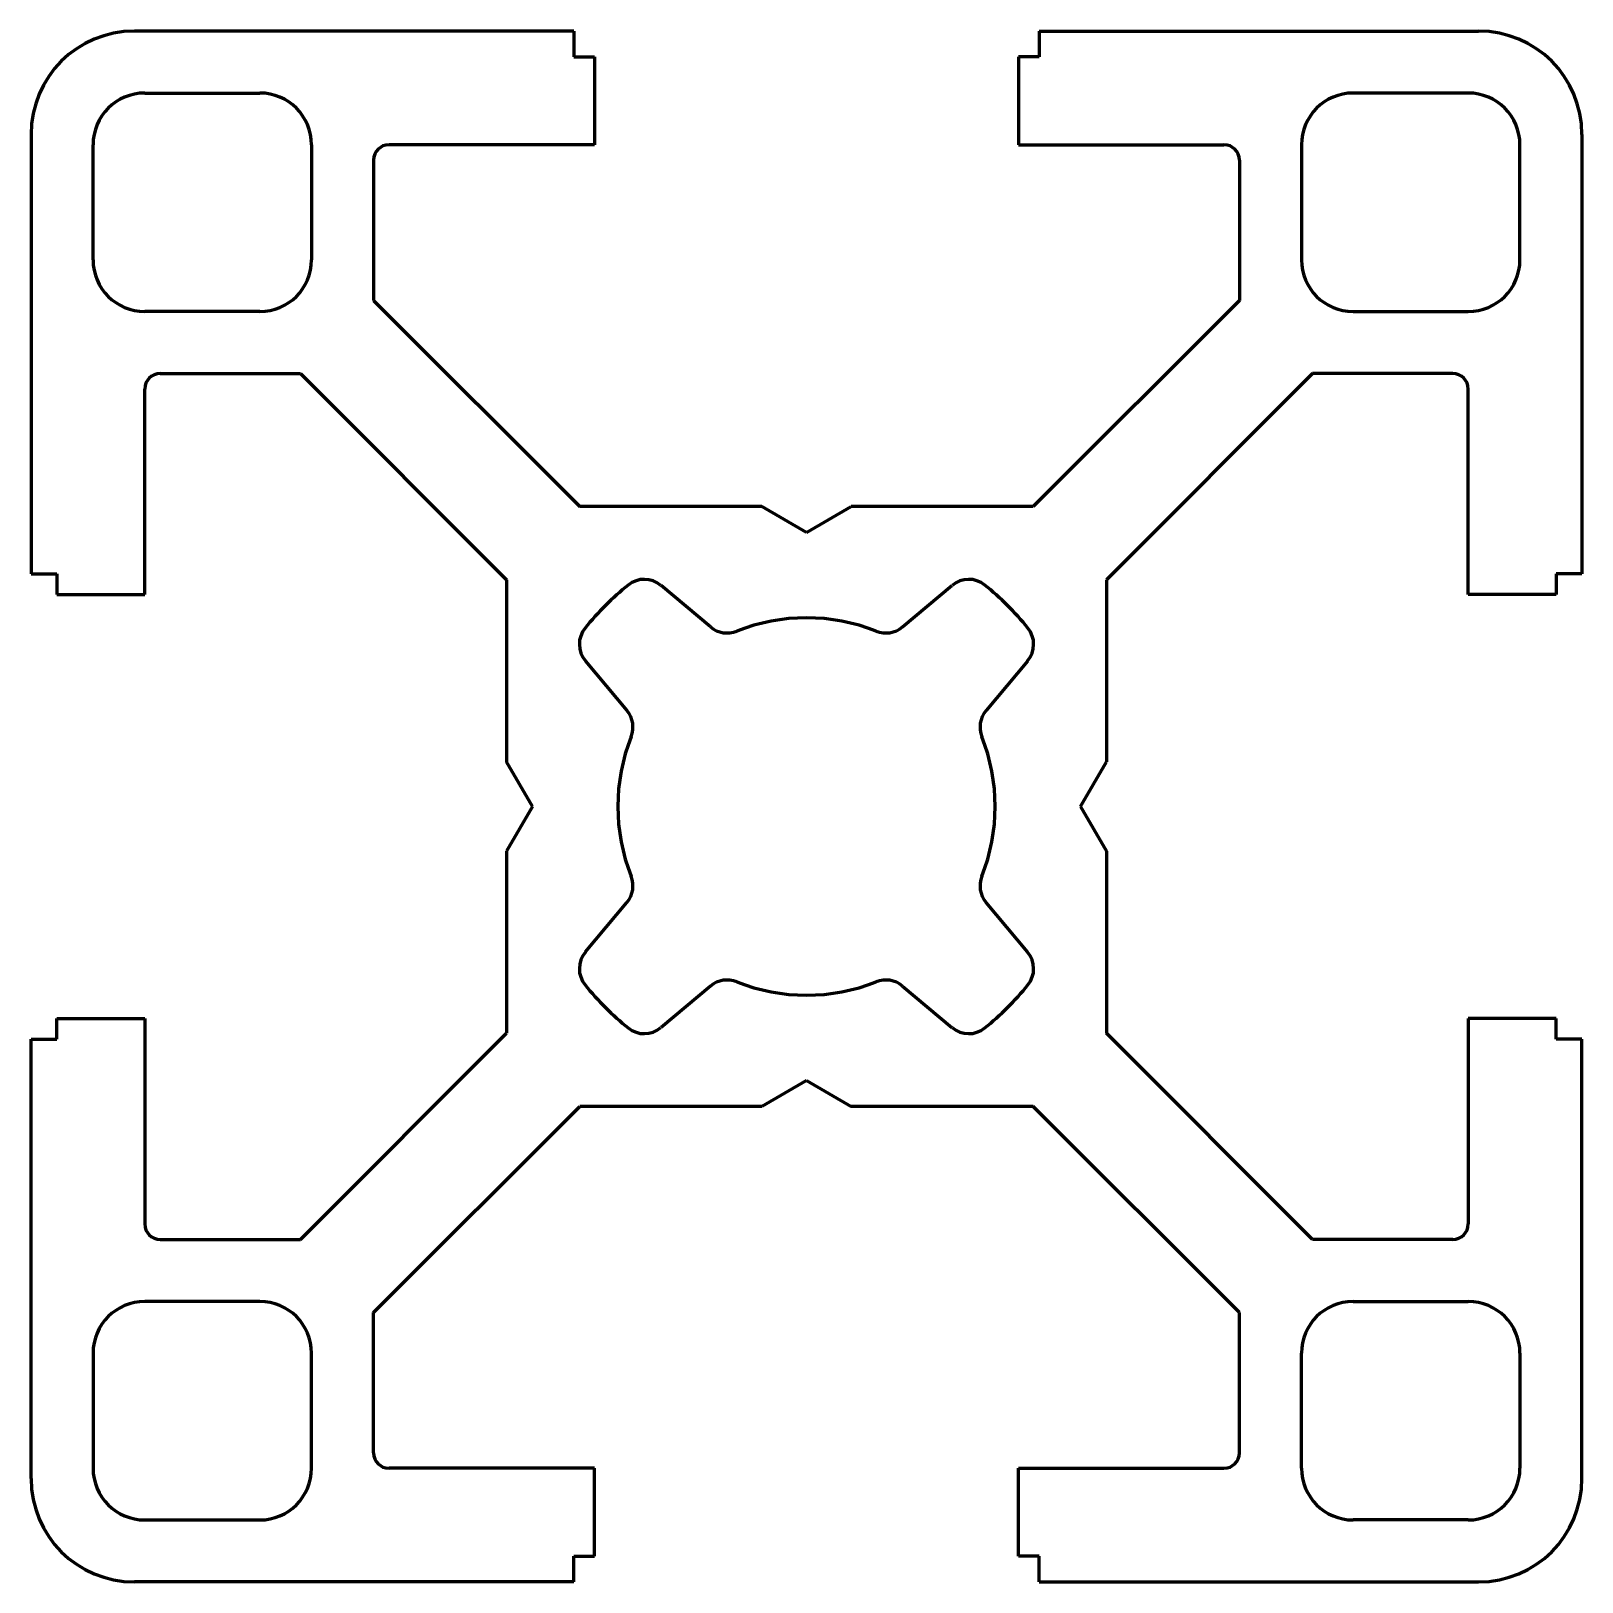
# Model space of a CAD drawing. Header units: millimetres. Extents: x -15 to 15, y -15 to 15.
import ezdxf

# ---------------------------------------------------------------- set-up
doc = ezdxf.new("R2010")
doc.units = ezdxf.units.MM
doc.linetypes.add('K5LT32768', pattern=[0])
doc.linetypes.add('K5LT_BASIC', pattern=[0])
doc.layers.add('0 (1) (1)', color=7, linetype='Continuous')

msp = doc.modelspace()

# ---------------------------------------------------------------- linework, layer by layer
at = {"layer": '0 (1) (1)', "color": 5, "linetype": 'K5LT32768', "lineweight": 60, "true_color": 0x0000ff}
for p, q in [((-4.5, 15), (-13, 15)), ((-4.5, 15), (-4.5, 14.5)), ((4.5, 15), (13, 15)), ((4.5, 15), (4.5, 14.5)), ((-4.5, 14.5), (-4.1, 14.5)), ((-4.1, 14.5), (-4.1, 12.8)), ((4.1, 14.5), (4.1, 12.8)), ((4.5, 14.5), (4.1, 14.5)), ((-15, 13), (-15, 4.5)), ((15, 13), (15, 4.5)), ((-4.1, 12.8), (-8.075, 12.8)), ((4.1, 12.8), (8.075, 12.8)), ((-8.375, 12.5), (-8.375, 9.789)), ((8.375, 12.5), (8.375, 9.789)), ((-8.375, 9.789), (-4.386, 5.8)), ((8.375, 9.789), (4.386, 5.8)), ((-12.5, 8.375), (-9.789, 8.375)), ((-9.789, 8.375), (-5.8, 4.386)), ((9.789, 8.375), (5.8, 4.386)), ((12.5, 8.375), (9.789, 8.375)), ((-12.8, 4.1), (-12.8, 8.075)), ((12.8, 4.1), (12.8, 8.075)), ((-0.866, 5.8), (-4.386, 5.8)), ((0, 5.3), (-0.866, 5.8)), ((0, 5.3), (0.866, 5.8)), ((4.386, 5.8), (0.866, 5.8)), ((-15, 4.5), (-14.5, 4.5)), ((-14.5, 4.5), (-14.5, 4.1)), ((14.5, 4.5), (14.5, 4.1)), ((15, 4.5), (14.5, 4.5)), ((-5.8, 4.386), (-5.8, 0.866)), ((-1.856, 3.473), (-2.814, 4.277)), ((1.856, 3.473), (2.814, 4.277)), ((5.8, 4.386), (5.8, 0.866)), ((-14.5, 4.1), (-12.8, 4.1)), ((14.5, 4.1), (12.8, 4.1)), ((-4.277, 2.814), (-3.473, 1.856)), ((4.277, 2.814), (3.473, 1.856)), ((-5.3, 0), (-5.8, 0.866)), ((5.3, 0), (5.8, 0.866)), ((-5.3, 0), (-5.8, -0.866)), ((5.3, 0), (5.8, -0.866)), ((-5.8, -0.866), (-5.8, -4.386)), ((5.8, -0.866), (5.8, -4.386)), ((-4.277, -2.814), (-3.473, -1.856)), ((4.277, -2.814), (3.473, -1.856)), ((-1.856, -3.473), (-2.814, -4.277)), ((1.856, -3.473), (2.814, -4.277)), ((-14.5, -4.1), (-12.8, -4.1)), ((-14.5, -4.5), (-14.5, -4.1)), ((-12.8, -4.1), (-12.8, -8.075)), ((12.8, -4.1), (12.8, -8.075)), ((14.5, -4.1), (12.8, -4.1)), ((14.5, -4.5), (14.5, -4.1)), ((-15, -4.5), (-14.5, -4.5)), ((-15, -13), (-15, -4.5)), ((-9.789, -8.375), (-5.8, -4.386)), ((9.789, -8.375), (5.8, -4.386)), ((15, -4.5), (14.5, -4.5)), ((15, -13), (15, -4.5)), ((0, -5.3), (-0.866, -5.8)), ((0, -5.3), (0.866, -5.8)), ((-8.375, -9.789), (-4.386, -5.8)), ((-0.866, -5.8), (-4.386, -5.8)), ((4.386, -5.8), (0.866, -5.8)), ((8.375, -9.789), (4.386, -5.8)), ((-12.5, -8.375), (-9.789, -8.375)), ((12.5, -8.375), (9.789, -8.375)), ((-8.375, -12.5), (-8.375, -9.789)), ((8.375, -12.5), (8.375, -9.789)), ((-4.1, -12.8), (-8.075, -12.8)), ((-4.1, -14.5), (-4.1, -12.8)), ((4.1, -12.8), (8.075, -12.8)), ((4.1, -14.5), (4.1, -12.8)), ((-4.5, -14.5), (-4.1, -14.5)), ((-4.5, -15), (-4.5, -14.5)), ((4.5, -14.5), (4.1, -14.5)), ((4.5, -15), (4.5, -14.5)), ((-4.5, -15), (-13, -15)), ((4.5, -15), (13, -15))]:
    msp.add_line(p, q, dxfattribs=at)
at = {"layer": '0 (1) (1)', "color": 5, "linetype": 'K5LT_BASIC', "lineweight": 60, "true_color": 0x0000ff}
for p, q in [((-12.8, 13.8), (-10.575, 13.8)), ((12.8, 13.8), (10.575, 13.8)), ((-13.8, 10.575), (-13.8, 12.8)), ((-9.575, 12.8), (-9.575, 10.575)), ((9.575, 12.8), (9.575, 10.575)), ((13.8, 10.575), (13.8, 12.8)), ((-10.575, 9.575), (-12.8, 9.575)), ((10.575, 9.575), (12.8, 9.575)), ((-10.575, -9.575), (-12.8, -9.575)), ((10.575, -9.575), (12.8, -9.575)), ((-13.8, -10.575), (-13.8, -12.8)), ((-9.575, -12.8), (-9.575, -10.575)), ((9.575, -12.8), (9.575, -10.575)), ((13.8, -10.575), (13.8, -12.8)), ((-12.8, -13.8), (-10.575, -13.8)), ((12.8, -13.8), (10.575, -13.8))]:
    msp.add_line(p, q, dxfattribs=at)
at = {"layer": '0 (1) (1)', "color": 5, "linetype": 'K5LT32768', "lineweight": 60, "true_color": 0x0000ff}
for centre, radius, start, end in [((-13, 13), 2, 90, 180), ((13, 13), 2, 0, 90), ((-8.075, 12.5), 0.3, 90, 180), ((8.075, 12.5), 0.3, 0, 90), ((-12.5, 8.075), 0.3, 90, 180), ((12.5, 8.075), 0.3, 0, 90), ((0, 0), 5.5, 128.8422, 141.1578), ((-3.136, 3.894), 0.5, 50, 128.8422), ((3.136, 3.894), 0.5, 51.1578, 130), ((0, 0), 5.5, 38.8422, 51.1578), ((0, 0), 3.65, 68.3015, 111.6985), ((-3.894, 3.136), 0.5, 141.1578, 220), ((-1.534, 3.856), 0.5, 230, 291.6985), ((1.534, 3.856), 0.5, 248.3015, 310), ((3.894, 3.136), 0.5, 320, 38.8422), ((-3.856, 1.534), 0.5, 338.3015, 40), ((3.856, 1.534), 0.5, 140, 201.6985), ((0, 0), 3.65, 158.3015, 201.6985), ((0, 0), 3.65, 338.3015, 21.6985), ((-3.856, -1.534), 0.5, 320, 21.6985), ((3.856, -1.534), 0.5, 158.3015, 220), ((-3.894, -3.136), 0.5, 140, 218.8422), ((3.894, -3.136), 0.5, 321.1578, 40), ((0, 0), 5.5, 218.8422, 231.1578), ((-1.534, -3.856), 0.5, 68.3015, 130), ((0, 0), 3.65, 248.3015, 291.6985), ((1.534, -3.856), 0.5, 50, 111.6985), ((0, 0), 5.5, 308.8422, 321.1578), ((-3.136, -3.894), 0.5, 231.1578, 310), ((3.136, -3.894), 0.5, 230, 308.8422), ((-12.5, -8.075), 0.3, 180, 270), ((12.5, -8.075), 0.3, 270, 0), ((-8.075, -12.5), 0.3, 180, 270), ((8.075, -12.5), 0.3, 270, 0), ((-13, -13), 2, 180, 270), ((13, -13), 2, 270, 0)]:
    msp.add_arc(centre, radius, start, end, dxfattribs=at)
at = {"layer": '0 (1) (1)', "color": 5, "linetype": 'K5LT_BASIC', "lineweight": 60, "true_color": 0x0000ff}
for centre, start, end in [((-12.8, 12.8), 90, 180), ((-10.575, 12.8), 0, 90), ((10.575, 12.8), 90, 180), ((12.8, 12.8), 0, 90), ((-12.8, 10.575), 180, 270), ((-10.575, 10.575), 270, 0), ((10.575, 10.575), 180, 270), ((12.8, 10.575), 270, 0), ((-12.8, -10.575), 90, 180), ((-10.575, -10.575), 0, 90), ((10.575, -10.575), 90, 180), ((12.8, -10.575), 0, 90), ((-12.8, -12.8), 180, 270), ((-10.575, -12.8), 270, 0), ((10.575, -12.8), 180, 270), ((12.8, -12.8), 270, 0)]:
    msp.add_arc(centre, 1, start, end, dxfattribs=at)

doc.saveas('drawing.dxf')
